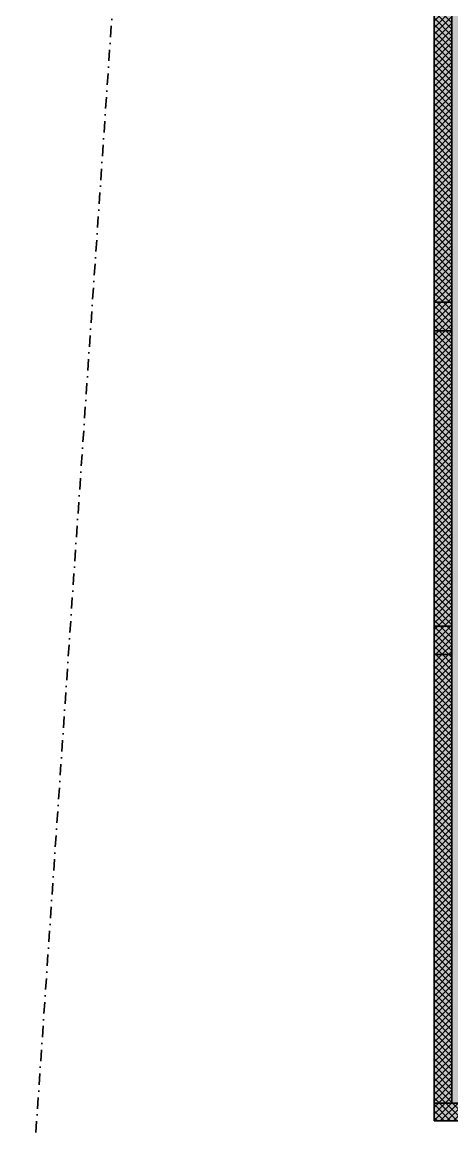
# Model space of a CAD drawing. Header units: millimetres. Extents: x 635850 to 824661, y -5878409 to -5774454.
# Drawn here: x 635850 to 641890, y -5861579 to -5846034 of the extents above; entities that cross this region are included whole.
import ezdxf

# ---------------------------------------------------------------- set-up
doc = ezdxf.new("R2010")
doc.units = ezdxf.units.MM
doc.header["$MEASUREMENT"] = 0
doc.linetypes.add('Dot & Dashed', pattern=[335.138881, 158.75, -88.194444, 0, -88.194437])
doc.layers.add('A - Ndertesa 1 - Muret', color=7, linetype='Continuous')
doc.layers.add('A - Ndertesa 1 - Shtyllat', color=7, linetype='Continuous')
for name, color, linetype, lineweight in [('A - Ndertesa 1 - Muret_Pen_No__22', 8, 'Continuous', 35), ('A - Ndertesa 1 - Shtyllat_Pen_No__101', 252, 'Continuous', 13), ('A - Ndertesa 1 - Shtyllat_Pen_No__22', 8, 'Continuous', 35), ('A - Ndertesa 1- Pllaka meskatit 28 cm_Pen_No__121', 255, 'Continuous', 0), ('A - Ndertesa 1- Pllaka meskatit 28 cm_Pen_No__2', 8, 'Continuous', 15)]:
    doc.layers.add(name, color=color, linetype=linetype, lineweight=lineweight)
doc.layers.add('A - Ndertesa 1 - Muret_Pen_No__82', color=7, linetype='Continuous', lineweight=20, true_color=0xaaaaaa)
doc.layers.add('A - Ndertesa 4 - Parcelat_Pen_No__8', color=7, linetype='Continuous', lineweight=35, true_color=0xa80f02)
pattern_1 = [(45, (664183.82, -5827429.525), (-45.96194, 45.96194), []), (135, (664183.82, -5827429.525), (45.96194, 45.96194), [])]

# ---------------------------------------------------------------- blocks, each defined once
blk = doc.blocks.new('Wall_10', base_point=(641640, -5861468))
at = {"layer": 'A - Ndertesa 1 - Muret_Pen_No__82', "linetype": 'Continuous', "lineweight": 20, "true_color": 0xaaaaaa}
h = blk.add_hatch(dxfattribs=at)
h.set_pattern_fill('Concrete_Block', color=253, style=0, pattern_type=2)
h.set_pattern_definition(pattern_1)
h.paths.add_polyline_path([(641640, -5849968), (641890, -5849968), (641890, -5845298), (641640, -5845298)])
h = blk.add_hatch(dxfattribs=at)
h.set_pattern_fill('Concrete_Block', color=253, style=0, pattern_type=2)
h.set_pattern_definition(pattern_1)
h.paths.add_polyline_path([(641640, -5854518), (641890, -5854518), (641890, -5850368), (641640, -5850368)])
h = blk.add_hatch(dxfattribs=at)
h.set_pattern_fill('Concrete_Block', color=253, style=0, pattern_type=2)
h.set_pattern_definition(pattern_1)
h.paths.add_polyline_path([(641640, -5861218), (641890, -5861218), (641890, -5854918), (641640, -5854918)])
at = {"layer": 'A - Ndertesa 1 - Muret_Pen_No__22', "color": 8, "linetype": 'Continuous', "lineweight": 35, "flags": 128}
for points in [[(641640, -5845298), (641640, -5849968)], [(641890, -5849968), (641890, -5845298)], [(641640, -5850368), (641640, -5854518)], [(641890, -5854518), (641890, -5850368)], [(641640, -5854918), (641640, -5861218)], [(641890, -5861218), (641890, -5854918)]]:
    blk.add_lwpolyline(points, dxfattribs=at)
blk = doc.blocks.new('Column_36', base_point=(641840, -5861343))
at = {"layer": 'A - Ndertesa 1 - Shtyllat_Pen_No__101', "linetype": 'Continuous', "lineweight": 13}
h = blk.add_hatch(dxfattribs=at)
h.set_pattern_fill('Concrete_Block', color=252, style=0, pattern_type=2)
h.set_pattern_definition(pattern_1)
h.paths.add_polyline_path([(641640, -5861468), (642040, -5861468), (642040, -5861218), (641640, -5861218)])
at = {"layer": 'A - Ndertesa 1 - Shtyllat_Pen_No__22', "color": 8, "linetype": 'Continuous', "lineweight": 35, "flags": 128}
blk.add_lwpolyline([(641640, -5861468), (642040, -5861468), (642040, -5861218), (641640, -5861218)], close=True, dxfattribs=at)
blk = doc.blocks.new('Column_39', base_point=(641765, -5854718))
at = {"layer": 'A - Ndertesa 1 - Shtyllat_Pen_No__101', "linetype": 'Continuous', "lineweight": 13}
h = blk.add_hatch(dxfattribs=at)
h.set_pattern_fill('Concrete_Block', color=252, style=0, pattern_type=2)
h.set_pattern_definition(pattern_1)
h.paths.add_polyline_path([(641640, -5854518), (641640, -5854918), (641890, -5854918), (641890, -5854518)])
at = {"layer": 'A - Ndertesa 1 - Shtyllat_Pen_No__22', "color": 8, "linetype": 'Continuous', "lineweight": 35, "flags": 128}
blk.add_lwpolyline([(641640, -5854518), (641640, -5854918), (641890, -5854918), (641890, -5854518)], close=True, dxfattribs=at)
blk = doc.blocks.new('Column_40', base_point=(641765, -5850168))
at = {"layer": 'A - Ndertesa 1 - Shtyllat_Pen_No__101', "linetype": 'Continuous', "lineweight": 13}
h = blk.add_hatch(dxfattribs=at)
h.set_pattern_fill('Concrete_Block', color=252, style=0, pattern_type=2)
h.set_pattern_definition(pattern_1)
h.paths.add_polyline_path([(641640, -5849968), (641640, -5850368), (641890, -5850368), (641890, -5849968)])
at = {"layer": 'A - Ndertesa 1 - Shtyllat_Pen_No__22', "color": 8, "linetype": 'Continuous', "lineweight": 35, "flags": 128}
blk.add_lwpolyline([(641640, -5849968), (641640, -5850368), (641890, -5850368), (641890, -5849968)], close=True, dxfattribs=at)

msp = doc.modelspace()

# ---------------------------------------------------------------- hatches: boundary and pattern name
at = {"layer": 'A - Ndertesa 1- Pllaka meskatit 28 cm_Pen_No__121', "linetype": 'Continuous', "lineweight": 0, "true_color": 0xffffff}
h = msp.add_hatch(color=7, dxfattribs=at)
h.paths.add_polyline_path([(672239.8, -5833613.4), (643046.5, -5835433.4, 0.3960927), (641639.8, -5836930.5), (641639.8, -5861467.8), (672239.8, -5861467.8)])
h.paths.add_polyline_path([(669369.8, -5850014.2), (669369.8, -5848314.3), (666569.8, -5848314.3), (666569.8, -5850014.2)], flags=0)
h.paths.add_polyline_path([(666289.8, -5844566.6), (664589.8, -5844566.5), (664589.7, -5846266.5), (666289.7, -5846266.6)], flags=0)

# ---------------------------------------------------------------- linework, layer by layer
at = {"layer": 'A - Ndertesa 1- Pllaka meskatit 28 cm_Pen_No__2', "color": 8, "linetype": 'Continuous', "lineweight": 15, "flags": 128}
msp.add_lwpolyline([(672239.8, -5833613.4), (643046.5, -5835433.4, 0.3960927), (641639.8, -5836930.5), (641639.8, -5861467.8), (672239.8, -5861467.8)], format="xyb", close=True, dxfattribs=at)
at = {"layer": 'A - Ndertesa 4 - Parcelat_Pen_No__8', "color": 14, "linetype": 'Dot & Dashed', "lineweight": 35, "true_color": 0xa80f02, "flags": 128}
msp.add_lwpolyline([(733761.3, -5782580), (734384.5, -5782511.6), (739483.2, -5781910.3), (747197.4, -5781000), (784230.8, -5776632.3), (793698.8, -5776099.1), (819130, -5774668.2), (819631.1, -5776866.2), (819788.1, -5808768.6), (819746.4, -5820701.6), (819743.1, -5821766.1), (820301.5, -5825616.4), (821512.9, -5834119.4), (824288.1, -5853609.9), (824291, -5858767), (824299.3, -5867013.6), (824597.3, -5875197.7), (824661.3, -5876965.6), (784564.9, -5878321), (781955.6, -5878409.2), (781730.2, -5866302.9), (775348.1, -5866126), (752901.9, -5864556.1), (751179, -5864553.9), (727260.7, -5864453.7), (725402.9, -5864686.4), (718860.6, -5865507.5), (710389, -5865868.7), (686520.5, -5865695.5), (678720.9, -5864781.6), (675513.9, -5865184.2), (661350.7, -5864944.6), (635849.7, -5864460.6), (638063.7, -5831999.5), (638105, -5831384.7), (638101.8, -5831365), (638115.5, -5831200.6), (639884.7, -5813259.3), (641769, -5794156.2), (641993.7, -5791687.6), (680547, -5788218.5), (691950.8, -5787192.6), (699894.6, -5786316.7)], close=True, dxfattribs=at)

# ---------------------------------------------------------------- block references
at = {"layer": 'A - Ndertesa 1 - Muret', "color": 8, "lineweight": 35}
msp.add_blockref('Wall_10', (641639.8, -5861467.8), dxfattribs=at)
at = {"layer": 'A - Ndertesa 1 - Shtyllat', "color": 8, "lineweight": 35}
for name, p in [('Column_40', (641764.8, -5850167.8)), ('Column_39', (641764.8, -5854717.8)), ('Column_36', (641839.8, -5861342.8))]:
    msp.add_blockref(name, p, dxfattribs=at)

doc.saveas('drawing.dxf')
